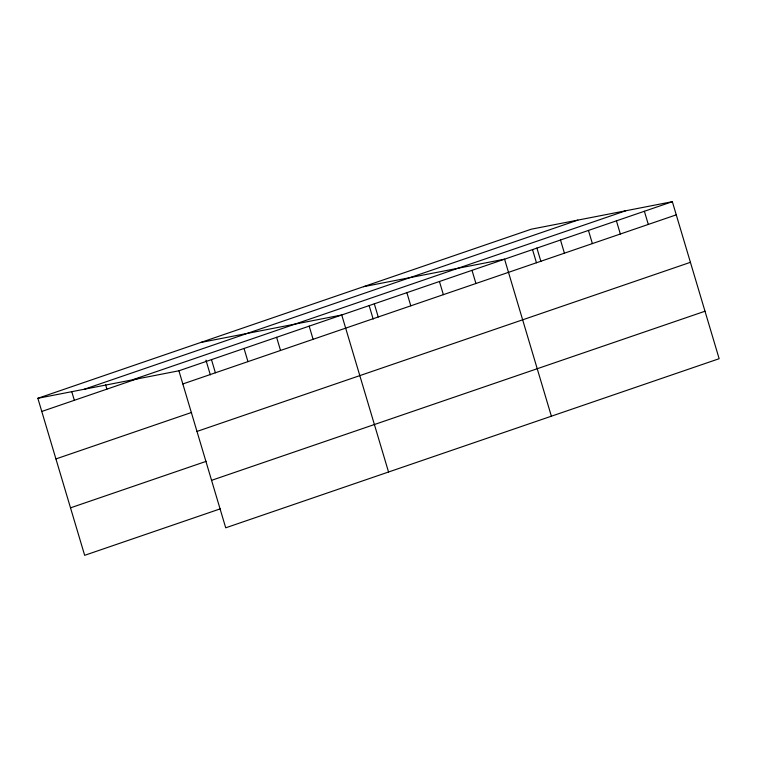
<?xml version="1.0" encoding="UTF-8"?>
<svg xmlns="http://www.w3.org/2000/svg" width="757" height="757" viewBox="0 0 757 757"><rect width="100%" height="100%" fill="white"/><g stroke="black" fill="none" stroke-linecap="round" stroke-linejoin="round"><path stroke-width="1.14" d="M37.85 398.296L531.282 229.191L672.339 201.684L719.15 358.704L225.718 527.809L178.907 370.788L37.85 398.296L84.661 555.316L220.353 508.818M84.396 389.221L577.828 220.117M132.361 379.863L625.793 210.758M41.777 411.458L139.477 377.98M178.907 370.788L672.339 201.684M182.834 383.95L676.266 214.846M55.923 458.931L191.625 412.433M196.981 431.424L690.412 262.319M70.505 507.843L206.197 461.344M211.563 480.335L704.994 311.231M363.511 286.685L504.569 259.178L551.38 416.199M200.681 342.495L341.738 314.988L388.549 471.999M644.377 211.269L648.304 224.432M616.416 220.845L620.343 234.017M588.454 230.431L592.381 243.593M560.492 240.016L564.419 253.179M536.893 248.012L540.933 261.572M532.531 249.592L536.458 262.764M472.008 270.344L475.935 283.506M439.438 281.5L443.365 294.662M406.878 292.666L410.796 305.828M374.308 303.822L378.235 316.984M369.123 305.506L373.173 319.066M309.178 326.144L313.095 339.306M276.608 337.31L280.535 350.472M244.038 348.466L247.965 361.628M211.477 359.632L215.395 372.794M205.951 360.181L210.332 374.876M105.602 384.755L106.907 389.136M71.726 391.52L74.337 400.302"/></g></svg>
